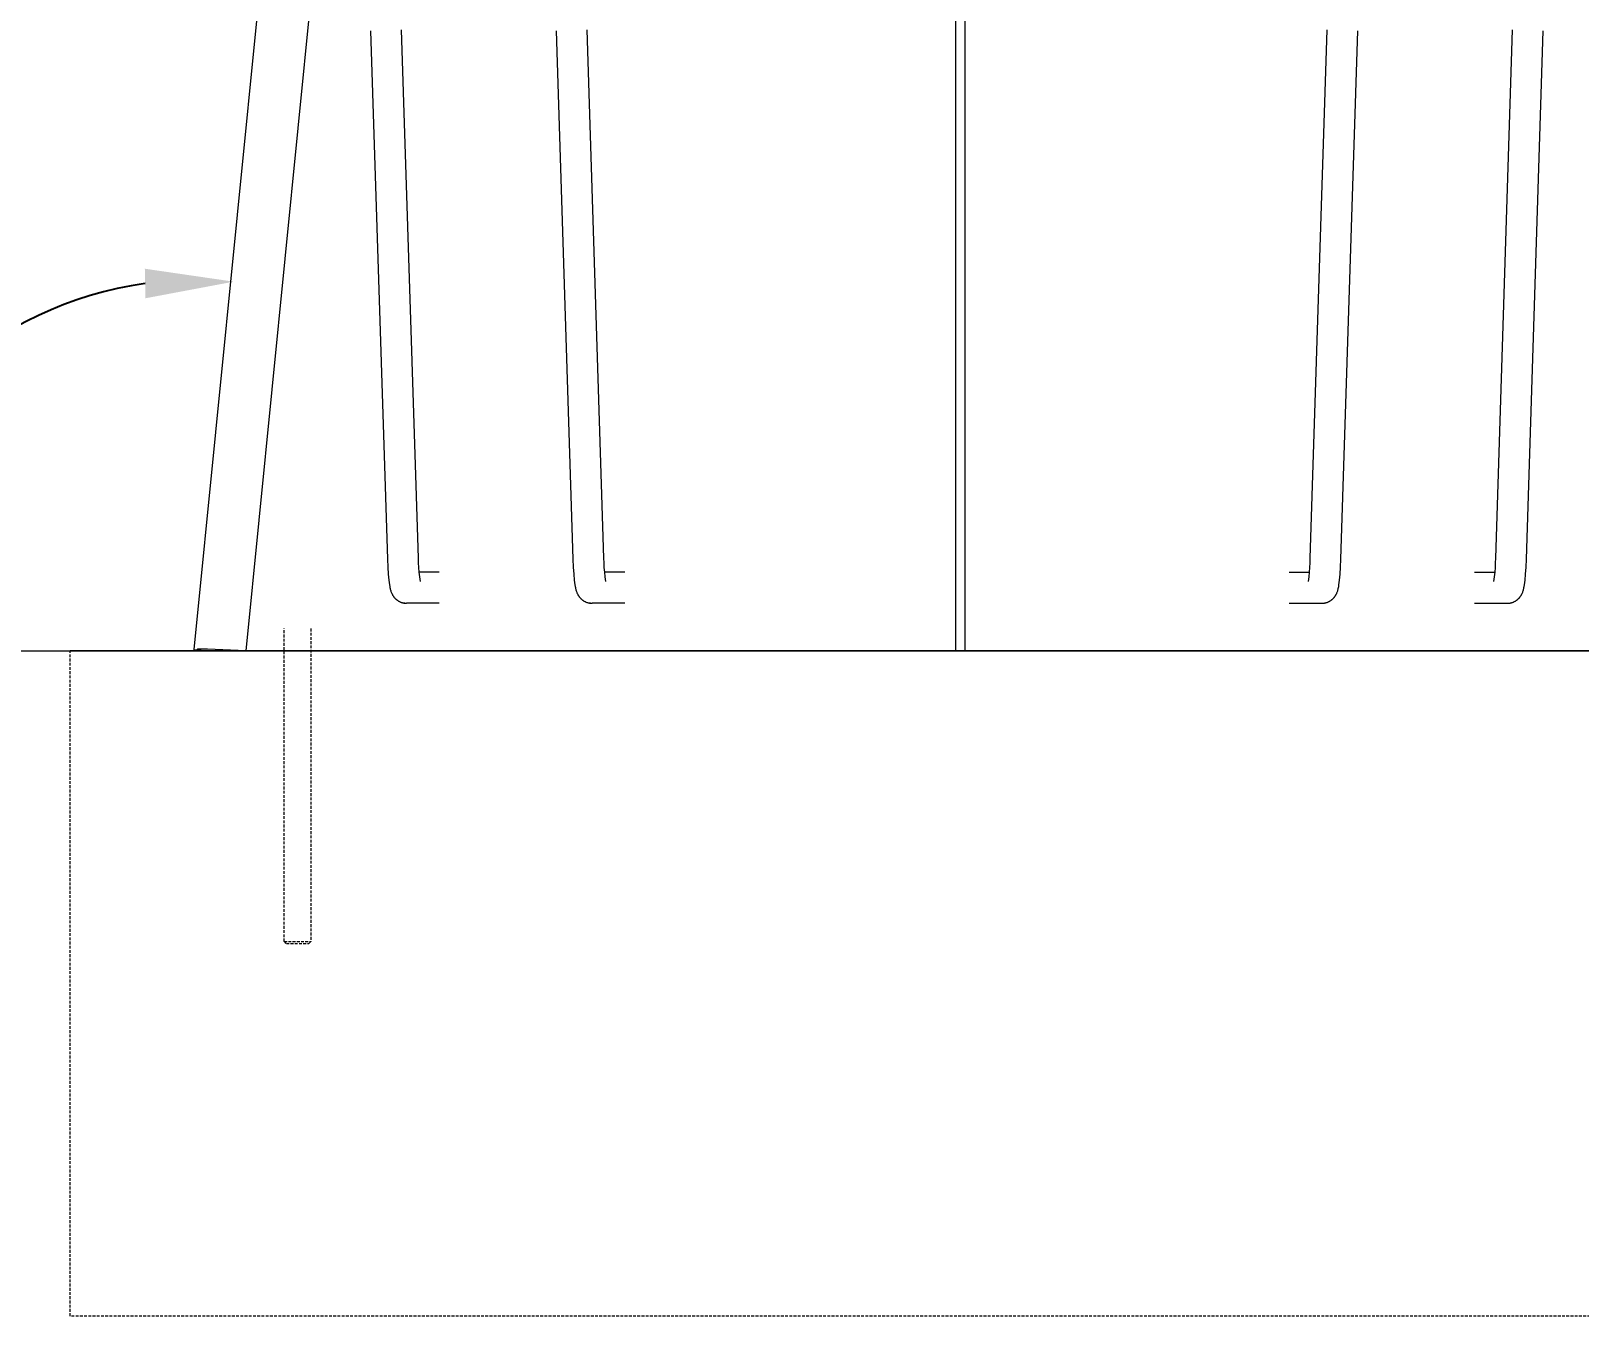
# Model space of a CAD drawing. Header units: millimetres. Extents: x -217 to 4976, y -41 to 3356.
# Drawn here: x 3849 to 4548, y 2234 to 2814 of the extents above; entities that cross this region are included whole.
import ezdxf

# ---------------------------------------------------------------- set-up
doc = ezdxf.new("R2010")
doc.units = ezdxf.units.MM
doc.linetypes.add('HIDDEN', pattern=[1.905, 1.27, -0.635])
for name, color, linetype, lineweight in [('ZANO_R', 7, 'Continuous', 0), ('ZANO_R_przerywana', 7, 'HIDDEN', 0), ('ZANO_W', 1, 'Continuous', 0)]:
    doc.layers.add(name, color=color, linetype=linetype, lineweight=lineweight)
doc.styles.add('Arial', font='arial.ttf')
doc.styles.get("Standard").update_dxf_attribs({"font": 'ARIALUNI.TTF'})
doc.dimstyles.new('pl i ang', dxfattribs={"dimtxt": 50, "dimasz": 50, "dimexe": 1.25, "dimexo": 0.625, "dimgap": 10, "dimtad": 1, "dimtoh": 1, "dimtxsty": 'Standard', "dimcen": 2.5, "dimclrd": 1, "dimclre": 1, "dimclrt": 1, "dimadec": 0, "dimazin": 0, "dimtfac": 1, "dimtmove": 0, "dimatfit": 3, "dimfxl": 1, "dimarcsym": 1})

# ---------------------------------------------------------------- blocks, each defined once
blk = doc.blocks.new('*D423')
at = {"layer": 'ZANO_W', "color": 1, "lineweight": -2}
blk.add_arc((3924.26, 2534.42), 167.39, 98.03433, 166.2756, dxfattribs=at)
at = {"layer": 'ZANO_W', "color": 1}
for points in [[(3901, 2693.5), (3900.72, 2706.83), (3940.85, 2700.99)], [(3755.03, 2574.93), (3768.26, 2573.34), (3756.87, 2534.42)]]:
    blk.add_solid(points, dxfattribs=at)
at = {"layer": 'ZANO_W', "color": 1, "insert": (3791.32, 2681.26), "char_height": 40, "attachment_point": 5, "rotation": 42.15496, "style": 'Arial'}
blk.add_mtext('96%%d', dxfattribs=at)
blk = doc.blocks.new('*D425')
at = {"layer": 'ZANO_W', "color": 1, "lineweight": -2}
for p, q in [((4050.53, 3257.81), (4785.52, 3257.81)), ((4775.52, 3217.81), (4775.52, 2574.42)), ((4600.92, 2534.42), (4785.52, 2534.42))]:
    blk.add_line(p, q, dxfattribs=at)
at = {"layer": 'ZANO_W', "color": 1}
for points in [[(4782.19, 3217.81), (4768.85, 3217.81), (4775.52, 3257.81)], [(4768.85, 2574.42), (4782.19, 2574.42), (4775.52, 2534.42)]]:
    blk.add_solid(points, dxfattribs=at)
at = {"layer": 'ZANO_W', "color": 1, "insert": (4745.08, 2896.12), "char_height": 40, "attachment_point": 5, "rotation": 90, "style": 'Arial'}
blk.add_mtext('723', dxfattribs=at)

msp = doc.modelspace()

# ---------------------------------------------------------------- linework, layer by layer
at = {"layer": 'ZANO_R'}
for p, q in [((3966.64, 2974.9), (3922.82, 2535.07)), ((3988.73, 2960.42), (3946.28, 2534.42)), ((4266.51, 2960.42), (4266.51, 2534.42)), ((4270.69, 2960.42), (4270.69, 2534.42)), ((4002.59, 2814.07), (4010.18, 2575.86)), ((4024.17, 2576.31), (4016.58, 2814.52)), ((4086.27, 2814.07), (4093.86, 2575.86)), ((4107.85, 2576.31), (4100.26, 2814.52)), ((4433.94, 2814.52), (4426.35, 2576.31)), ((4440.34, 2575.86), (4447.93, 2814.07)), ((4517.62, 2814.52), (4510.03, 2576.31)), ((4524.02, 2575.86), (4531.61, 2814.07)), ((4010.18, 2575.86), (4010.33, 2572.28)), ((4010.33, 2572.28), (4010.54, 2569.07)), ((4024.22, 2574.18), (4024.17, 2576.31)), ((4024.33, 2572.06), (4024.22, 2574.18)), ((4024.5, 2569.94), (4024.33, 2572.06)), ((4093.86, 2575.86), (4094.01, 2572.28)), ((4094.01, 2572.28), (4094.22, 2569.07)), ((4107.9, 2574.18), (4107.85, 2576.31)), ((4108.01, 2572.06), (4107.9, 2574.18)), ((4108.18, 2569.94), (4108.01, 2572.06)), ((4426.19, 2572.06), (4426.02, 2569.94)), ((4426.3, 2574.18), (4426.19, 2572.06)), ((4426.35, 2576.31), (4426.3, 2574.18)), ((4439.98, 2569.07), (4440.19, 2572.28)), ((4440.19, 2572.28), (4440.34, 2575.86)), ((4509.87, 2572.06), (4509.7, 2569.94)), ((4509.98, 2574.18), (4509.87, 2572.06)), ((4510.03, 2576.31), (4509.98, 2574.18)), ((4523.67, 2569.07), (4523.87, 2572.28)), ((4523.87, 2572.28), (4524.02, 2575.86)), ((4010.54, 2569.07), (4010.79, 2566.37)), ((4010.79, 2566.37), (4010.92, 2565.31)), ((4010.92, 2565.31), (4011.07, 2564.25)), ((4011.07, 2564.25), (4011.22, 2563.43)), ((4011.22, 2563.43), (4011.3, 2563.02)), ((4024.74, 2567.82), (4024.5, 2569.94)), ((4033.55, 2569.92), (4024.51, 2569.92)), ((4025.04, 2565.72), (4024.74, 2567.82)), ((4094.22, 2569.07), (4094.47, 2566.37)), ((4094.47, 2566.37), (4094.6, 2565.31)), ((4094.6, 2565.31), (4094.75, 2564.25)), ((4094.75, 2564.25), (4094.9, 2563.43)), ((4094.9, 2563.43), (4094.98, 2563.02)), ((4108.42, 2567.82), (4108.18, 2569.94)), ((4117.23, 2569.93), (4108.19, 2569.93)), ((4108.72, 2565.72), (4108.42, 2567.82)), ((4416.98, 2569.93), (4426.01, 2569.93)), ((4425.78, 2567.82), (4425.48, 2565.72)), ((4426.02, 2569.94), (4425.78, 2567.82)), ((4439.22, 2563.02), (4439.31, 2563.43)), ((4439.31, 2563.43), (4439.45, 2564.25)), ((4439.45, 2564.25), (4439.6, 2565.31)), ((4439.6, 2565.31), (4439.73, 2566.37)), ((4439.73, 2566.37), (4439.98, 2569.07)), ((4500.66, 2569.92), (4509.69, 2569.92)), ((4509.46, 2567.82), (4509.16, 2565.72)), ((4509.7, 2569.94), (4509.46, 2567.82)), ((4522.9, 2563.02), (4522.99, 2563.43)), ((4522.99, 2563.43), (4523.13, 2564.25)), ((4523.13, 2564.25), (4523.28, 2565.31)), ((4523.28, 2565.31), (4523.41, 2566.37)), ((4523.41, 2566.37), (4523.67, 2569.07)), ((4011.3, 2563.02), (4011.39, 2562.62)), ((4011.39, 2562.62), (4011.47, 2562.27)), ((4011.47, 2562.27), (4011.56, 2561.93)), ((4011.56, 2561.93), (4011.66, 2561.6)), ((4011.66, 2561.6), (4011.77, 2561.26)), ((4011.77, 2561.26), (4011.88, 2560.97)), ((4011.88, 2560.97), (4011.99, 2560.68)), ((4011.99, 2560.68), (4012.12, 2560.39)), ((4012.12, 2560.39), (4012.18, 2560.25)), ((4012.18, 2560.25), (4012.25, 2560.11)), ((4012.25, 2560.11), (4012.32, 2559.97)), ((4012.32, 2559.97), (4012.39, 2559.84)), ((4012.39, 2559.84), (4012.46, 2559.71)), ((4012.46, 2559.71), (4012.53, 2559.59)), ((4012.53, 2559.59), (4012.61, 2559.46)), ((4012.61, 2559.46), (4012.69, 2559.33)), ((4012.69, 2559.33), (4012.77, 2559.21)), ((4012.77, 2559.21), (4012.85, 2559.09)), ((4012.85, 2559.09), (4012.94, 2558.97)), ((4012.94, 2558.97), (4013.03, 2558.84)), ((4013.03, 2558.84), (4013.12, 2558.72)), ((4013.12, 2558.72), (4013.22, 2558.6)), ((4013.22, 2558.6), (4013.32, 2558.48)), ((4013.32, 2558.48), (4013.42, 2558.36)), ((4013.42, 2558.36), (4013.53, 2558.24)), ((4013.53, 2558.24), (4013.64, 2558.13)), ((4013.64, 2558.13), (4013.76, 2558.01)), ((4013.76, 2558.01), (4013.87, 2557.9)), ((4013.87, 2557.9), (4013.99, 2557.79)), ((4013.99, 2557.79), (4014.12, 2557.68)), ((4014.12, 2557.68), (4014.24, 2557.57)), ((4014.24, 2557.57), (4014.37, 2557.47)), ((4014.37, 2557.47), (4014.51, 2557.36)), ((4014.51, 2557.36), (4014.65, 2557.26)), ((4014.65, 2557.26), (4014.81, 2557.15)), ((4014.81, 2557.15), (4014.98, 2557.04)), ((4014.98, 2557.04), (4015.14, 2556.94)), ((4015.14, 2556.94), (4015.32, 2556.84)), ((4015.32, 2556.84), (4015.49, 2556.74)), ((4015.49, 2556.74), (4015.67, 2556.65)), ((4015.67, 2556.65), (4015.85, 2556.57)), ((4015.85, 2556.57), (4016.03, 2556.49)), ((4016.03, 2556.49), (4016.22, 2556.41)), ((4016.22, 2556.41), (4016.41, 2556.34)), ((4016.41, 2556.34), (4016.6, 2556.28)), ((4016.6, 2556.28), (4016.79, 2556.22)), ((4016.79, 2556.22), (4016.99, 2556.16)), ((4016.99, 2556.16), (4017.18, 2556.11)), ((4094.98, 2563.02), (4095.07, 2562.62)), ((4095.07, 2562.62), (4095.15, 2562.28)), ((4095.15, 2562.28), (4095.24, 2561.94)), ((4095.24, 2561.94), (4095.34, 2561.6)), ((4095.34, 2561.6), (4095.45, 2561.26)), ((4095.45, 2561.26), (4095.56, 2560.97)), ((4095.56, 2560.97), (4095.67, 2560.68)), ((4095.67, 2560.68), (4095.8, 2560.39)), ((4095.8, 2560.39), (4095.86, 2560.25)), ((4095.86, 2560.25), (4095.93, 2560.11)), ((4095.93, 2560.11), (4096, 2559.98)), ((4096, 2559.98), (4096.07, 2559.84)), ((4096.07, 2559.84), (4096.14, 2559.72)), ((4096.14, 2559.72), (4096.21, 2559.59)), ((4096.21, 2559.59), (4096.29, 2559.46)), ((4096.29, 2559.46), (4096.37, 2559.34)), ((4096.37, 2559.34), (4096.45, 2559.21)), ((4096.45, 2559.21), (4096.53, 2559.09)), ((4096.53, 2559.09), (4096.62, 2558.97)), ((4096.62, 2558.97), (4096.71, 2558.84)), ((4096.71, 2558.84), (4096.8, 2558.72)), ((4096.8, 2558.72), (4096.9, 2558.6)), ((4096.9, 2558.6), (4097, 2558.48)), ((4097, 2558.48), (4097.1, 2558.36)), ((4097.1, 2558.36), (4097.21, 2558.24)), ((4097.21, 2558.24), (4097.32, 2558.13)), ((4097.32, 2558.13), (4097.44, 2558.01)), ((4097.44, 2558.01), (4097.55, 2557.9)), ((4097.55, 2557.9), (4097.67, 2557.79)), ((4097.67, 2557.79), (4097.8, 2557.68)), ((4097.8, 2557.68), (4097.92, 2557.57)), ((4097.92, 2557.57), (4098.06, 2557.47)), ((4098.06, 2557.47), (4098.19, 2557.36)), ((4098.19, 2557.36), (4098.33, 2557.26)), ((4098.33, 2557.26), (4098.49, 2557.15)), ((4098.49, 2557.15), (4098.66, 2557.04)), ((4098.66, 2557.04), (4098.82, 2556.94)), ((4098.82, 2556.94), (4099, 2556.84)), ((4099, 2556.84), (4099.17, 2556.75)), ((4099.17, 2556.75), (4099.35, 2556.66)), ((4099.35, 2556.66), (4099.53, 2556.57)), ((4099.53, 2556.57), (4099.71, 2556.49)), ((4099.71, 2556.49), (4099.9, 2556.41)), ((4099.9, 2556.41), (4100.09, 2556.34)), ((4100.09, 2556.34), (4100.28, 2556.28)), ((4100.28, 2556.28), (4100.47, 2556.22)), ((4100.47, 2556.22), (4100.67, 2556.16)), ((4100.67, 2556.16), (4100.86, 2556.12)), ((4433.34, 2556.12), (4433.54, 2556.16)), ((4433.54, 2556.16), (4433.73, 2556.22)), ((4433.73, 2556.22), (4433.92, 2556.28)), ((4433.92, 2556.28), (4434.11, 2556.34)), ((4434.11, 2556.34), (4434.3, 2556.41)), ((4434.3, 2556.41), (4434.49, 2556.49)), ((4434.49, 2556.49), (4434.67, 2556.57)), ((4434.67, 2556.57), (4434.85, 2556.66)), ((4434.85, 2556.66), (4435.03, 2556.75)), ((4435.03, 2556.75), (4435.2, 2556.84)), ((4435.2, 2556.84), (4435.38, 2556.94)), ((4435.38, 2556.94), (4435.55, 2557.04)), ((4435.55, 2557.04), (4435.71, 2557.15)), ((4435.71, 2557.15), (4435.87, 2557.26)), ((4435.87, 2557.26), (4436.01, 2557.36)), ((4436.01, 2557.36), (4436.15, 2557.47)), ((4436.15, 2557.47), (4436.28, 2557.57)), ((4436.28, 2557.57), (4436.4, 2557.68)), ((4436.4, 2557.68), (4436.53, 2557.79)), ((4436.53, 2557.79), (4436.65, 2557.9)), ((4436.65, 2557.9), (4436.77, 2558.01)), ((4436.77, 2558.01), (4436.88, 2558.13)), ((4436.88, 2558.13), (4436.99, 2558.24)), ((4436.99, 2558.24), (4437.1, 2558.36)), ((4437.1, 2558.36), (4437.2, 2558.48)), ((4437.2, 2558.48), (4437.3, 2558.6)), ((4437.3, 2558.6), (4437.4, 2558.72)), ((4437.4, 2558.72), (4437.49, 2558.84)), ((4437.49, 2558.84), (4437.58, 2558.97)), ((4437.58, 2558.97), (4437.67, 2559.09)), ((4437.67, 2559.09), (4437.75, 2559.21)), ((4437.75, 2559.21), (4437.83, 2559.34)), ((4437.83, 2559.34), (4437.91, 2559.46)), ((4437.91, 2559.46), (4437.99, 2559.59)), ((4437.99, 2559.59), (4438.06, 2559.72)), ((4438.06, 2559.72), (4438.13, 2559.84)), ((4438.13, 2559.84), (4438.2, 2559.98)), ((4438.2, 2559.98), (4438.27, 2560.11)), ((4438.27, 2560.11), (4438.34, 2560.25)), ((4438.34, 2560.25), (4438.41, 2560.39)), ((4438.41, 2560.39), (4438.53, 2560.68)), ((4438.53, 2560.68), (4438.65, 2560.97)), ((4438.65, 2560.97), (4438.75, 2561.26)), ((4438.75, 2561.26), (4438.86, 2561.6)), ((4438.86, 2561.6), (4438.96, 2561.94)), ((4438.96, 2561.94), (4439.05, 2562.28)), ((4439.05, 2562.28), (4439.13, 2562.62)), ((4439.13, 2562.62), (4439.22, 2563.02)), ((4517.02, 2556.11), (4517.22, 2556.16)), ((4517.22, 2556.16), (4517.41, 2556.22)), ((4517.41, 2556.22), (4517.6, 2556.28)), ((4517.6, 2556.28), (4517.79, 2556.34)), ((4517.79, 2556.34), (4517.98, 2556.41)), ((4517.98, 2556.41), (4518.17, 2556.49)), ((4518.17, 2556.49), (4518.35, 2556.57)), ((4518.35, 2556.57), (4518.53, 2556.65)), ((4518.53, 2556.65), (4518.71, 2556.74)), ((4518.71, 2556.74), (4518.89, 2556.84)), ((4518.89, 2556.84), (4519.06, 2556.94)), ((4519.06, 2556.94), (4519.23, 2557.04)), ((4519.23, 2557.04), (4519.39, 2557.15)), ((4519.39, 2557.15), (4519.56, 2557.26)), ((4519.56, 2557.26), (4519.69, 2557.36)), ((4519.69, 2557.36), (4519.83, 2557.47)), ((4519.83, 2557.47), (4519.96, 2557.57)), ((4519.96, 2557.57), (4520.08, 2557.68)), ((4520.08, 2557.68), (4520.21, 2557.79)), ((4520.21, 2557.79), (4520.33, 2557.9)), ((4520.33, 2557.9), (4520.45, 2558.01)), ((4520.45, 2558.01), (4520.56, 2558.13)), ((4520.56, 2558.13), (4520.67, 2558.24)), ((4520.67, 2558.24), (4520.78, 2558.36)), ((4520.78, 2558.36), (4520.88, 2558.48)), ((4520.88, 2558.48), (4520.98, 2558.6)), ((4520.98, 2558.6), (4521.08, 2558.72)), ((4521.08, 2558.72), (4521.17, 2558.84)), ((4521.17, 2558.84), (4521.26, 2558.97)), ((4521.26, 2558.97), (4521.35, 2559.09)), ((4521.35, 2559.09), (4521.43, 2559.21)), ((4521.43, 2559.21), (4521.51, 2559.33)), ((4521.51, 2559.33), (4521.59, 2559.46)), ((4521.59, 2559.46), (4521.67, 2559.59)), ((4521.67, 2559.59), (4521.74, 2559.71)), ((4521.74, 2559.71), (4521.82, 2559.84)), ((4521.82, 2559.84), (4521.88, 2559.97)), ((4521.88, 2559.97), (4521.95, 2560.11)), ((4521.95, 2560.11), (4522.02, 2560.25)), ((4522.02, 2560.25), (4522.09, 2560.39)), ((4522.09, 2560.39), (4522.21, 2560.68)), ((4522.21, 2560.68), (4522.33, 2560.97)), ((4522.33, 2560.97), (4522.43, 2561.26)), ((4522.43, 2561.26), (4522.54, 2561.6)), ((4522.54, 2561.6), (4522.64, 2561.93)), ((4522.64, 2561.93), (4522.73, 2562.27)), ((4522.73, 2562.27), (4522.81, 2562.62)), ((4522.81, 2562.62), (4522.9, 2563.02)), ((4017.18, 2556.11), (4017.38, 2556.07)), ((4017.38, 2556.07), (4017.58, 2556.03)), ((4017.58, 2556.03), (4017.83, 2555.99)), ((4017.84, 2555.99), (4017.62, 2556.03)), ((4017.83, 2555.99), (4018.07, 2555.96)), ((4018.07, 2555.97), (4017.84, 2555.99)), ((4018.07, 2555.96), (4018.32, 2555.94)), ((4018.32, 2555.94), (4018.57, 2555.93)), ((4018.57, 2555.93), (4018.82, 2555.92)), ((4019.06, 2555.93), (4018.82, 2555.92)), ((4033.55, 2555.92), (4018.82, 2555.92)), ((4019.3, 2555.94), (4019.06, 2555.93)), ((4019.54, 2555.96), (4019.3, 2555.94)), ((4019.78, 2555.99), (4019.54, 2555.96)), ((4020.02, 2556.03), (4019.78, 2555.99)), ((4100.86, 2556.12), (4101.06, 2556.07)), ((4101.06, 2556.07), (4101.26, 2556.03)), ((4101.26, 2556.03), (4101.51, 2555.99)), ((4101.52, 2555.99), (4101.3, 2556.03)), ((4101.51, 2555.99), (4101.75, 2555.96)), ((4101.75, 2555.97), (4101.52, 2555.99)), ((4101.75, 2555.96), (4102, 2555.94)), ((4102, 2555.94), (4102.25, 2555.93)), ((4102.25, 2555.93), (4102.5, 2555.93)), ((4117.23, 2555.93), (4102.5, 2555.93)), ((4102.74, 2555.93), (4102.5, 2555.93)), ((4102.98, 2555.94), (4102.74, 2555.93)), ((4103.22, 2555.96), (4102.98, 2555.94)), ((4103.46, 2555.99), (4103.22, 2555.96)), ((4103.7, 2556.03), (4103.46, 2555.99)), ((4416.97, 2555.93), (4431.7, 2555.93)), ((4430.5, 2556.03), (4430.74, 2555.99)), ((4430.74, 2555.99), (4430.98, 2555.96)), ((4430.98, 2555.96), (4431.22, 2555.94)), ((4431.22, 2555.94), (4431.46, 2555.93)), ((4431.46, 2555.93), (4431.7, 2555.93)), ((4431.7, 2555.93), (4431.95, 2555.93)), ((4431.95, 2555.93), (4432.2, 2555.94)), ((4432.2, 2555.94), (4432.45, 2555.96)), ((4432.45, 2555.96), (4432.69, 2555.99)), ((4432.46, 2555.97), (4432.68, 2555.99)), ((4432.68, 2555.99), (4432.9, 2556.03)), ((4432.69, 2555.99), (4432.94, 2556.03)), ((4432.94, 2556.03), (4433.14, 2556.07)), ((4433.14, 2556.07), (4433.34, 2556.12)), ((4500.65, 2555.92), (4515.38, 2555.92)), ((4514.18, 2556.03), (4514.42, 2555.99)), ((4514.42, 2555.99), (4514.66, 2555.96)), ((4514.66, 2555.96), (4514.9, 2555.94)), ((4514.9, 2555.94), (4515.14, 2555.93)), ((4515.14, 2555.93), (4515.38, 2555.92)), ((4515.38, 2555.92), (4515.63, 2555.93)), ((4515.63, 2555.93), (4515.88, 2555.94)), ((4515.88, 2555.94), (4516.13, 2555.96)), ((4516.13, 2555.96), (4516.37, 2555.99)), ((4516.14, 2555.97), (4516.36, 2555.99)), ((4516.36, 2555.99), (4516.58, 2556.03)), ((4516.37, 2555.99), (4516.62, 2556.03)), ((4516.62, 2556.03), (4516.82, 2556.07)), ((4516.82, 2556.07), (4517.02, 2556.11)), ((3925.03, 2535.24), (3924.52, 2535.17)), ((3925.48, 2535.26), (3925.03, 2535.24)), ((3925.93, 2535.27), (3925.48, 2535.26)), ((3927.23, 2535.27), (3925.93, 2535.27)), ((3928.95, 2535.23), (3927.23, 2535.27)), ((3946.28, 2534.42), (3928.95, 2535.23)), ((4667.1, 2534.42), (3867.1, 2534.42)), ((3923.17, 2534.87), (3922.82, 2535.07)), ((3923.17, 2534.87), (3924.33, 2535.04)), ((3927.6, 2534.42), (3923.17, 2534.87)), ((3924.52, 2535.17), (3924.32, 2535.05)), ((3924.34, 2535.1), (3924.34, 2535.09)), ((3924.34, 2535.09), (3924.34, 2535.09)), ((3924.34, 2535.09), (3924.34, 2535.08)), ((3924.34, 2535.08), (3924.35, 2535.07)), ((3924.35, 2535.07), (3924.35, 2535.06)), ((3924.35, 2535.06), (3924.35, 2535.05)), ((3924.35, 2535.05), (3924.35, 2535.04)), ((3924.35, 2535.04), (3924.36, 2535.03)), ((3924.36, 2535.03), (3924.36, 2535.02)), ((3924.36, 2535.02), (3924.37, 2535.01)), ((3924.37, 2535.01), (3924.37, 2535.01)), ((3924.37, 2535.01), (3924.38, 2535)), ((3924.38, 2535), (3924.38, 2534.99)), ((3924.38, 2534.99), (3924.39, 2534.98)), ((3924.39, 2534.98), (3924.39, 2534.97)), ((3924.39, 2534.97), (3924.4, 2534.97)), ((3924.4, 2534.97), (3924.4, 2534.96)), ((3924.4, 2534.96), (3924.41, 2534.95)), ((3924.41, 2534.95), (3924.42, 2534.95)), ((3924.42, 2534.95), (3924.42, 2534.94)), ((3924.42, 2534.94), (3924.43, 2534.93)), ((3924.43, 2534.93), (3924.44, 2534.93)), ((3924.44, 2534.93), (3924.44, 2534.92)), ((3924.44, 2534.92), (3924.45, 2534.92)), ((3924.45, 2534.92), (3924.46, 2534.91)), ((3924.46, 2534.91), (3924.47, 2534.91)), ((3924.47, 2534.91), (3924.47, 2534.9)), ((3924.47, 2534.9), (3924.48, 2534.9)), ((3924.48, 2534.9), (3924.49, 2534.89)), ((3924.49, 2534.89), (3924.5, 2534.89)), ((3924.5, 2534.89), (3924.51, 2534.88)), ((3924.51, 2534.88), (3924.52, 2534.88)), ((3924.52, 2534.88), (3924.53, 2534.88)), ((3924.53, 2534.88), (3924.54, 2534.88)), ((3924.54, 2534.88), (3924.54, 2534.87)), ((3924.54, 2534.87), (3924.55, 2534.87)), ((3924.55, 2534.87), (3924.56, 2534.87)), ((3924.56, 2534.87), (3924.57, 2534.87)), ((3924.57, 2534.87), (3924.58, 2534.87)), ((3924.58, 2534.87), (3924.59, 2534.87)), ((3924.59, 2534.87), (3924.6, 2534.87)), ((3924.6, 2534.87), (3924.61, 2534.87)), ((3924.61, 2534.87), (3924.62, 2534.87)), ((3924.62, 2534.87), (3924.63, 2534.87)), ((3924.63, 2534.87), (3924.64, 2534.87)), ((3924.64, 2534.87), (3924.65, 2534.87)), ((3924.65, 2534.87), (3924.66, 2534.87)), ((3924.66, 2534.87), (3924.67, 2534.87)), ((3924.67, 2534.87), (3929.1, 2534.42)), ((3932.49, 2534.42), (3932.54, 2534.44)), ((3932.54, 2534.44), (3932.6, 2534.45)), ((3932.6, 2534.45), (3932.65, 2534.46)), ((3932.65, 2534.46), (3932.7, 2534.47)), ((3932.7, 2534.47), (3932.77, 2534.48)), ((3932.77, 2534.48), (3932.84, 2534.49)), ((3932.84, 2534.49), (3932.99, 2534.51)), ((3932.98, 2534.51), (3932.98, 2534.42)), ((3932.99, 2534.51), (3933.15, 2534.53)), ((3933.15, 2534.53), (3933.31, 2534.55)), ((3933.31, 2534.55), (3933.75, 2534.58)), ((3933.75, 2534.58), (3934.79, 2534.62)), ((3934.79, 2534.62), (3937.81, 2534.63)), ((3937.81, 2534.63), (3945.52, 2534.46))]:
    msp.add_line(p, q, dxfattribs=at)
msp.add_lwpolyline([(-166.79, 2534.42), (4975.69, 2534.42)], dxfattribs=at)
at = {"layer": 'ZANO_R_przerywana'}
for p, q in [((3963.6, 2403.39), (3963.6, 2544.52)), ((3975.6, 2544.52), (3975.6, 2403.39)), ((3867.1, 2234.42), (3867.1, 2534.42)), ((3963.6, 2403.39), (3975.6, 2403.39)), ((3964.56, 2402.42), (3963.6, 2403.38)), ((3975.6, 2403.38), (3974.64, 2402.42)), ((3964.57, 2402.42), (3974.64, 2402.42)), ((4667.1, 2234.42), (3867.1, 2234.42))]:
    msp.add_line(p, q, dxfattribs=at)

# ---------------------------------------------------------------- dimensions: what is measured, and where the dimension line sits
at = {"layer": 'ZANO_W'}
dim = msp.add_linear_dim(base=(4775.52, 2534.42), p1=(4040.53, 3257.81), p2=(4590.92, 2534.42), angle=90, dimstyle='pl i ang', override={"dimtxt": 40, "dimasz": 40, "dimexe": 10, "dimexo": 10, "dimtoh": 0, "dimdec": 0, "dimtxsty": 'Arial', "dimtdec": 0, "dimtmove": 1}, dxfattribs=at)
dim.commit()
dim.dimension.update_dxf_attribs({"geometry": '*D425', "text_midpoint": (4745.08, 2896.12)})
dim = msp.add_angular_dim_2l(base=(3850.34, 2684.6), line1=((3968.14, 2974.9), (3924.32, 2535.07)), line2=((106.62, 2534.42), (4716.59, 2534.42)), dimstyle='pl i ang', override={"dimtxt": 40, "dimasz": 40, "dimexe": 10, "dimexo": 10, "dimtoh": 0, "dimdec": 0, "dimtxsty": 'Arial', "dimtdec": 0, "dimtmove": 1}, dxfattribs=at)
dim.commit()
dim.dimension.update_dxf_attribs({"geometry": '*D423', "text_midpoint": (3791.32, 2681.26)})

doc.saveas('drawing.dxf')
